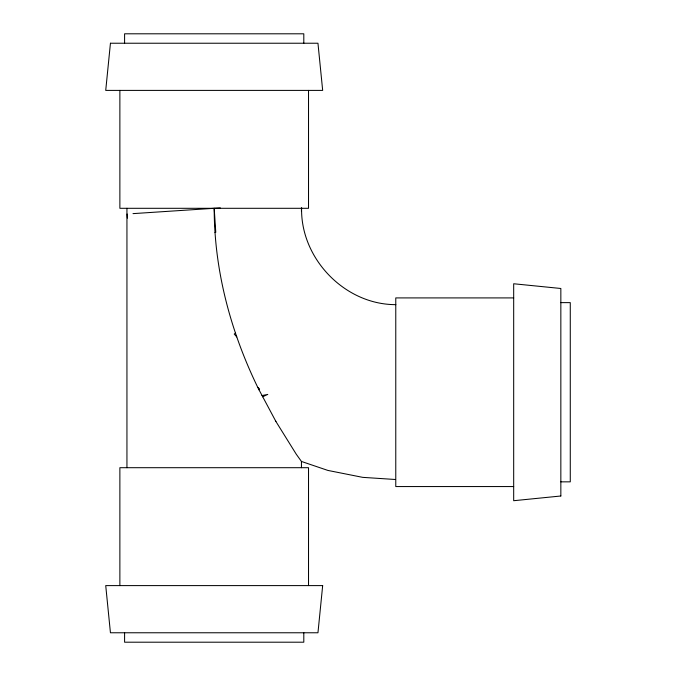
<?xml version="1.0" encoding="UTF-8"?>
<svg xmlns="http://www.w3.org/2000/svg" width="676" height="676" viewBox="0 0 676 676"><rect width="100%" height="100%" fill="white"/><g stroke="black" fill="none" stroke-linecap="round" stroke-linejoin="round"><path stroke-width="1.01" d="M214.985 232.417L215.771 232.307L214.199 208.301C214.207 270.907 230.964 332.676 258.409 388.692L275.892 421.452M258.891 389.765L259.542 388.911L257.826 387.399M235.375 333.192L234.251 334.054L236.777 336.935M262.643 396.778L267.78 394.412L262.001 395.57M133.003 213.624L220.342 207.895M513.684 297.913L395.773 297.913L395.773 486.559L513.684 486.559M560.843 302.628L570.274 302.628L570.274 481.844L560.843 481.844M395.84 304.648C344.828 304.749 300.33 258.553 301.597 207.676M395.274 479.487L362.708 477.357L327.894 470.428L301.445 461.454L296.265 454.221L275.462 420.768M127.13 214.005L127.401 218.111M308.526 90.398L308.526 208.301L119.872 208.301L119.872 90.398M308.526 585.602L308.526 467.699L119.872 467.699L119.872 585.602M303.803 43.23L303.803 33.8L124.587 33.8L124.587 43.23M303.803 632.77L303.803 642.2L124.587 642.2L124.587 632.77M301.445 208.301L301.445 211.444M301.445 461.454L301.445 467.699M126.944 208.301L126.944 467.699M110.441 43.23L105.726 90.398L322.672 90.398L317.957 43.23L110.441 43.23M322.672 585.602L317.957 632.77L110.441 632.77L105.726 585.602L322.672 585.602M560.843 495.998L513.684 500.713L513.684 283.759L560.843 288.483L560.843 495.998"/></g></svg>
